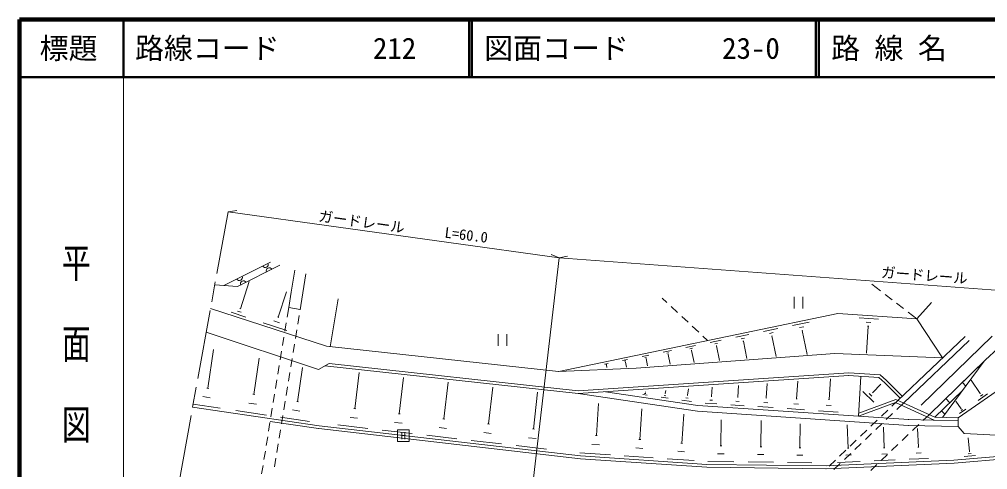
# Model space of a CAD drawing. Units: millimetres, scale not verified. Extents: x 40000 to 680000, y 20000 to 380000.
# Drawn here: x 40000 to 207430, y 302096 to 380000 of the extents above; entities that cross this region are included whole.
import ezdxf
from ezdxf.enums import TextEntityAlignment as Align

# ---------------------------------------------------------------- set-up
doc = ezdxf.new("R2010")
doc.units = ezdxf.units.MM
doc.header["$LTSCALE"] = 1000
doc.linetypes.add('CHAIN', pattern=[18.5, 12, -1.5, 3.5, -1.5])
for name, color, linetype, lineweight in [('M-BGD', 7, 'Continuous', 13), ('M-BMK', 2, 'CHAIN', 13), ('M-STR-HTXT', 7, 'Continuous', 13), ('M-STR-STRC', 7, 'Continuous', 13), ('M-TTL', 2, 'Continuous', 140), ('M-TTL-BAND', 7, 'Continuous', 13), ('M-TTL-LINE', 7, 'Continuous', 50)]:
    doc.layers.add(name, color=color, linetype=linetype, lineweight=lineweight)
doc.layers.add('M-TTL-TXT', color=7, linetype='Continuous')
doc.styles.add('@ＭＳ ゴシック', font='')
doc.styles.add('ＭＳ ゴシック', font='')
doc.styles.get('@ＭＳ ゴシック').set_extended_font_data('@MS Gothic')
doc.styles.get('ＭＳ ゴシック').set_extended_font_data('MS Gothic')

msp = doc.modelspace()

# ---------------------------------------------------------------- linework, layer by layer
at = {"layer": 'M-BGD'}
for p, q in [((75373, 333958), (83411, 337999)), ((77736, 333799), (85053, 337479)), ((87009, 332815), (87627, 336620)), ((88663, 330503), (89550, 335981)), ((77736, 333799), (73791, 334067)), ((78210, 329935), (79748, 334652)), ((188912, 333017), (187396, 334178)), ((84759, 328478), (86178, 332844)), ((86570, 330121), (87009, 332815)), ((93764, 323368), (95100, 331659)), ((151974, 331004), (151152, 331769)), ((173971, 331976), (173972, 329973)), ((175473, 331977), (175474, 329974)), ((190897, 331496), (189706, 332409)), ((73043, 329961), (93103, 323437)), ((78130, 329965), (78290, 329915)), ((86307, 328498), (86570, 330121)), ((88553, 329802), (86570, 330121)), ((88539, 329739), (88663, 330503)), ((153804, 329300), (152706, 330322)), ((192881, 329976), (191690, 330888)), ((197712, 331032), (195191, 328206)), ((76598, 329323), (79162, 328494)), ((77729, 329524), (78370, 329314)), ((84629, 328528), (84879, 328438)), ((88138, 327271), (88378, 328752)), ((133278, 319090), (181502, 329128)), ((155633, 327596), (154535, 328619)), ((195191, 328206), (181502, 329128)), ((185188, 328379), (188562, 328151)), ((195191, 328206), (193675, 329368)), ((195191, 328206), (199631, 321431)), ((82177, 327515), (86273, 326186)), ((83979, 327826), (85000, 327497)), ((85906, 326031), (86146, 327511)), ((157463, 325893), (156365, 326915)), ((168648, 325974), (171171, 326497)), ((173714, 327009), (176587, 327602)), ((174906, 326660), (175627, 326810)), ((186410, 327619), (187251, 327560)), ((186791, 326909), (186474, 322222)), ((186681, 326919), (186891, 326909)), ((91735, 319421), (72305, 325905)), ((85505, 323563), (85745, 325043)), ((87737, 324803), (87977, 326284)), ((122810, 325511), (122811, 323508)), ((124312, 325512), (124313, 323510)), ((159017, 324446), (158195, 325211)), ((163893, 325000), (166115, 325452)), ((164824, 324720), (165375, 324841)), ((169700, 325665), (170331, 325795)), ((170041, 325204), (170201, 325235)), ((170121, 325225), (170844, 321691)), ((175297, 326139), (175477, 326180)), ((175387, 326159), (176231, 322045)), ((203543, 325158), (191907, 314056)), ((87336, 322336), (87576, 323816)), ((133248, 319090), (93103, 323437)), ((155263, 323221), (156935, 323563)), ((159438, 324085), (161380, 324477)), ((160249, 323846), (160730, 323946)), ((160510, 323495), (160630, 323516)), ((160570, 323505), (161092, 320963)), ((165125, 324320), (165255, 324350)), ((165195, 324340), (165808, 321316)), ((204245, 324448), (192888, 313606)), ((72602, 316183), (73589, 322902)), ((85104, 321095), (85344, 322576)), ((180997, 322178), (146635, 319681)), ((147675, 321664), (148856, 321905)), ((148165, 321524), (148466, 321584)), ((151349, 322418), (152770, 322709)), ((151940, 322248), (152290, 322318)), ((152130, 321988), (152220, 322008)), ((152170, 321998), (152522, 320326)), ((155954, 323022), (156375, 323102)), ((156185, 322721), (156285, 322741)), ((156235, 322731), (156667, 320629)), ((199631, 321431), (180997, 322178)), ((202342, 311049), (218945, 322626)), ((209202, 323080), (207081, 321066)), ((80563, 315097), (81480, 321356)), ((84703, 318628), (84943, 320108)), ((86935, 319868), (87176, 321349)), ((93596, 320454), (91735, 319421)), ((136645, 315248), (92846, 320033)), ((136655, 315748), (93596, 320454)), ((141177, 320328), (141798, 320458)), ((141438, 320258), (141588, 320288)), ((141518, 320148), (141558, 320148)), ((141538, 320148), (141608, 319787)), ((144271, 320971), (145182, 321151)), ((144651, 320861), (144881, 320901)), ((144772, 320691), (144832, 320701)), ((144802, 320701), (144972, 319850)), ((148326, 321304), (148396, 321324)), ((148366, 321314), (148627, 320033)), ((207081, 321066), (197315, 311597)), ((206841, 320835), (197315, 311597)), ((206841, 320835), (199598, 311118)), ((205940, 319963), (206081, 319813)), ((86534, 317400), (86775, 318881)), ((88104, 313841), (88981, 319759)), ((98018, 312627), (98744, 318885)), ((133248, 319090), (146635, 319681)), ((183453, 318365), (136645, 315248)), ((183422, 318866), (136655, 315748)), ((188629, 318019), (183383, 318365)), ((188829, 318499), (183422, 318866)), ((185495, 318227), (185120, 311327)), ((188829, 318499), (189962, 317519)), ((84302, 316160), (84542, 317641)), ((105698, 311751), (106424, 318050)), ((113408, 310876), (114135, 317204)), ((164241, 314617), (164379, 316679)), ((169137, 314500), (169306, 317023)), ((174384, 314374), (174592, 317398)), ((180011, 314238), (180249, 317792)), ((187560, 315444), (188971, 316887)), ((188629, 318019), (189631, 317138)), ((189611, 317168), (192317, 314437)), ((189962, 317519), (192677, 314787)), ((203069, 317178), (203660, 316557)), ((206164, 315288), (204560, 317589)), ((72432, 316203), (72763, 316163)), ((80393, 315127), (80734, 315078)), ((83901, 313692), (84141, 315173)), ((86133, 314933), (86374, 316413)), ((121129, 310000), (121865, 316359)), ((128879, 309124), (129616, 315513)), ((136645, 315248), (157264, 312189)), ((141341, 315562), (157333, 313190)), ((148580, 314986), (147789, 315106)), ((148320, 315276), (148120, 315296)), ((148280, 315516), (148230, 315526)), ((148260, 315526), (148260, 315557)), ((151795, 314878), (151494, 314928)), ((151734, 315249), (151654, 315269)), ((151694, 315259), (151774, 315799)), ((155579, 314951), (155479, 314971)), ((155529, 314961), (155699, 316083)), ((159665, 314724), (159774, 316356)), ((187761, 313752), (185868, 315614)), ((187420, 314834), (186949, 315294)), ((187620, 315384), (187500, 315505)), ((203100, 315806), (198297, 311147)), ((202319, 315065), (202439, 314934)), ((205804, 314076), (207426, 315208)), ((206114, 315248), (206214, 315318)), ((206184, 314817), (206595, 315108)), ((70041, 313398), (74718, 312710)), ((71722, 314731), (73014, 314541)), ((79663, 313605), (80995, 313416)), ((85732, 312465), (85973, 313946)), ((87954, 313861), (88264, 313811)), ((139774, 308001), (140141, 313518)), ((152185, 314458), (150994, 314637)), ((156201, 313860), (154569, 314099)), ((155660, 314440), (155259, 314500)), ((185120, 311327), (157333, 313190)), ((160577, 313473), (158604, 313601)), ((159876, 314113), (159385, 314143)), ((159735, 314724), (159605, 314724)), ((165303, 313156), (163000, 313304)), ((164482, 313906), (163911, 313946)), ((164311, 314607), (164171, 314617)), ((169418, 313679), (168757, 313719)), ((169217, 314490), (169057, 314500)), ((174705, 313443), (173944, 313492)), ((174484, 314364), (174294, 314374)), ((180362, 313176), (179511, 313236)), ((180111, 314228), (179901, 314247)), ((191516, 313685), (185120, 311327)), ((191536, 314226), (185149, 311868)), ((190870, 313066), (191907, 314056)), ((191516, 313685), (198187, 310646)), ((191536, 314226), (198307, 311147)), ((191708, 312479), (192888, 313606)), ((200187, 314382), (200888, 313662)), ((202832, 312632), (201909, 313953)), ((69951, 312907), (91822, 309689)), ((77441, 312312), (82749, 311534)), ((83500, 311225), (83740, 312705)), ((85331, 309997), (85572, 311478)), ((87254, 312419), (88516, 312230)), ((97857, 312647), (98188, 312607)), ((105538, 311771), (105868, 311731)), ((147304, 307305), (147661, 312612)), ((154534, 306640), (154871, 311686)), ((193762, 309742), (157264, 312189)), ((170360, 312819), (167706, 312997)), ((175777, 312452), (172753, 312660)), ((181585, 312066), (178160, 312294)), ((189063, 311339), (190147, 312375)), ((189901, 310752), (190985, 311788)), ((196248, 310577), (197315, 311597)), ((199447, 312269), (200019, 311679)), ((202592, 311831), (203663, 312572)), ((202791, 312612), (202862, 312652)), ((202842, 312321), (203112, 312512)), ((83099, 308757), (83339, 310238)), ((83370, 310424), (91752, 309198)), ((85132, 311176), (90189, 310438)), ((95076, 309821), (100253, 309224)), ((97198, 311144), (98489, 310995)), ((104868, 310269), (106170, 310119)), ((113238, 310895), (113569, 310856)), ((120969, 310020), (121299, 309980)), ((161323, 306204), (161380, 310700)), ((168222, 306019), (168279, 310605)), ((174971, 305843), (175028, 310019)), ((183331, 305809), (183158, 309834)), ((193831, 310743), (185120, 311327)), ((187255, 309612), (188339, 310648)), ((188093, 309026), (189177, 310062)), ((202313, 309548), (193692, 309752)), ((202332, 310549), (193711, 310753)), ((194440, 308850), (195525, 309887)), ((202342, 311049), (198307, 311147)), ((202313, 309548), (202342, 311049)), ((84931, 307530), (85171, 309010)), ((91772, 309188), (137004, 303974)), ((91822, 309689), (137053, 304474)), ((102746, 308935), (107943, 308338)), ((112568, 309383), (113880, 309234)), ((120299, 308507), (121601, 308348)), ((128719, 309144), (129050, 309105)), ((185447, 307885), (186532, 308921)), ((186285, 307299), (187370, 308335)), ((189549, 305884), (189397, 309438)), ((192633, 307124), (193717, 308160)), ((195457, 305958), (195314, 309202)), ((202313, 309548), (203385, 308327)), ((233615, 306897), (203385, 308327)), ((82698, 306289), (82938, 307770)), ((84530, 305062), (84770, 306543)), ((110437, 308050), (115654, 307443)), ((118147, 307154), (123394, 306557)), ((128039, 307622), (129351, 307463)), ((139004, 306458), (140326, 306369)), ((139604, 308011), (139934, 307991)), ((147144, 307315), (147455, 307295)), ((154384, 306650), (154684, 306630)), ((183639, 306158), (184724, 307195)), ((184477, 305572), (185562, 306608)), ((190825, 305397), (191909, 306433)), ((204289, 305243), (204087, 307626)), ((82297, 303822), (82538, 305302)), ((125888, 306269), (131145, 305662)), ((136903, 304995), (142210, 304638)), ((146574, 305853), (147826, 305764)), ((153854, 305267), (155026, 305188)), ((160743, 304852), (161875, 304833)), ((161183, 306204), (161463, 306204)), ((168092, 306019), (168362, 306019)), ((174841, 305843), (175101, 305843)), ((181832, 304431), (182916, 305468)), ((182669, 303845), (183754, 304881)), ((183201, 305809), (183452, 305819)), ((189140, 304772), (190051, 304813)), ((189429, 305884), (189659, 305894)), ((195087, 304936), (195918, 304977)), ((195357, 305958), (195557, 305968)), ((216635, 304992), (201596, 303720)), ((204069, 304823), (204569, 304863)), ((204219, 305243), (204349, 305253)), ((84129, 302595), (84369, 304075)), ((137024, 303974), (158863, 302517)), ((137053, 304474), (158892, 303008)), ((144603, 304480), (149600, 304143)), ((151993, 303984), (156699, 303667)), ((159022, 303509), (163558, 303452)), ((166011, 303424), (170377, 303367)), ((167662, 304717), (168754, 304707)), ((172830, 303338), (177045, 303291)), ((174431, 304581), (175482, 304572)), ((201596, 303720), (179489, 302752)), ((201617, 303219), (179509, 302252)), ((180024, 302705), (181109, 303741)), ((180861, 302118), (181946, 303155)), ((181451, 303345), (185416, 303518)), ((182882, 304597), (183883, 304648)), ((187819, 303620), (191463, 303782)), ((189017, 303670), (190102, 304706)), ((193876, 303884), (197210, 304027)), ((216675, 304491), (201637, 303219)), ((203358, 304372), (205341, 304533)), ((81896, 301354), (82137, 302835)), ((179489, 302752), (158892, 303008)), ((179479, 302252), (158893, 302507)), ((187209, 301943), (188294, 302979))]:
    msp.add_line(p, q, dxfattribs=at)
for centre, start, end in [((82530, 337558), 206.69768, 26.69768), ((83191, 336507), 26.69769, 206.69768), ((78056, 335312), 206.69768, 26.69768), ((78727, 334261), 26.69769, 206.69768)]:
    msp.add_arc(centre, 501, start, end, dxfattribs=at)
at = {"layer": 'M-BMK'}
msp.add_line((67548, 299638), (76085, 346725), dxfattribs=at)
at = {"layer": 'M-STR-HTXT'}
for p, q in [((76085, 346725), (77577, 346906)), ((76085, 346725), (133314, 338725)), ((128926, 300644), (133314, 338725)), ((131932, 339305), (133314, 338725)), ((133314, 338725), (134796, 339007)), ((133314, 338725), (249939, 330128)), ((195912, 313238), (208229, 325172))]:
    msp.add_line(p, q, dxfattribs=at)
at = {"layer": 'M-STR-STRC'}
for p, q in [((105400, 308967), (107402, 308969)), ((105401, 306965), (105400, 308967)), ((107402, 308969), (107404, 306966)), ((107404, 306966), (105401, 306965))]:
    msp.add_line(p, q, dxfattribs=at)
at = {"layer": 'M-TTL'}
for p, q in [((40000, 380000), (40000, 20000)), ((680000, 380000), (40000, 380000))]:
    msp.add_line(p, q, dxfattribs=at)
at = {"layer": 'M-TTL-BAND'}
msp.add_line((58000, 370000), (58000, 20000), dxfattribs=at)
at = {"layer": 'M-TTL-LINE'}
for p, q in [((58000, 380000), (58000, 370000)), ((117750, 380000), (117750, 370000)), ((118250, 380000), (118250, 370000)), ((177750, 380000), (177750, 370000)), ((178250, 380000), (178250, 370000)), ((40000, 370000), (680000, 370000))]:
    msp.add_line(p, q, dxfattribs=at)

# ---------------------------------------------------------------- texts
at = {"layer": 'M-STR-HTXT', "style": 'ＭＳ ゴシック'}
for s, rotation, p in [('ガードレール', 352.044, (91556, 344563)), ('L=60.0', 353.008, (113393, 341701)), ('ガードレール', 355.786, (188914, 334817))]:
    msp.add_text(s, height=1833, rotation=rotation, dxfattribs=at).set_placement(p, align=Align.BOTTOM_LEFT)
at = {"layer": 'M-STR-STRC', "style": 'ＭＳ ゴシック'}
msp.add_text('H', height=1320, rotation=0.041, dxfattribs=at).set_placement((106412, 307972), align=Align.MIDDLE_CENTER)
at = {"layer": 'M-TTL-BAND', "style": '@ＭＳ ゴシック', "width": 1.4}
msp.add_text('平  面  図', height=3666, rotation=270, dxfattribs=at).set_placement((49777, 306475), align=Align.MIDDLE_RIGHT)
at = {"layer": 'M-TTL-TXT', "style": 'ＭＳ ゴシック'}
msp.add_text('標題', height=3666, dxfattribs=at).set_placement((48500, 375000), align=Align.MIDDLE_CENTER)
for s, p in [('路線コード', (60000, 375000)), ('212', (101142, 375000)), ('図面コード', (120380, 375000)), ('23-0', (161521, 375000)), ('路 線 名', (180380, 375000))]:
    msp.add_text(s, height=3666, dxfattribs=at).set_placement(p, align=Align.MIDDLE_LEFT)

doc.saveas('drawing.dxf')
